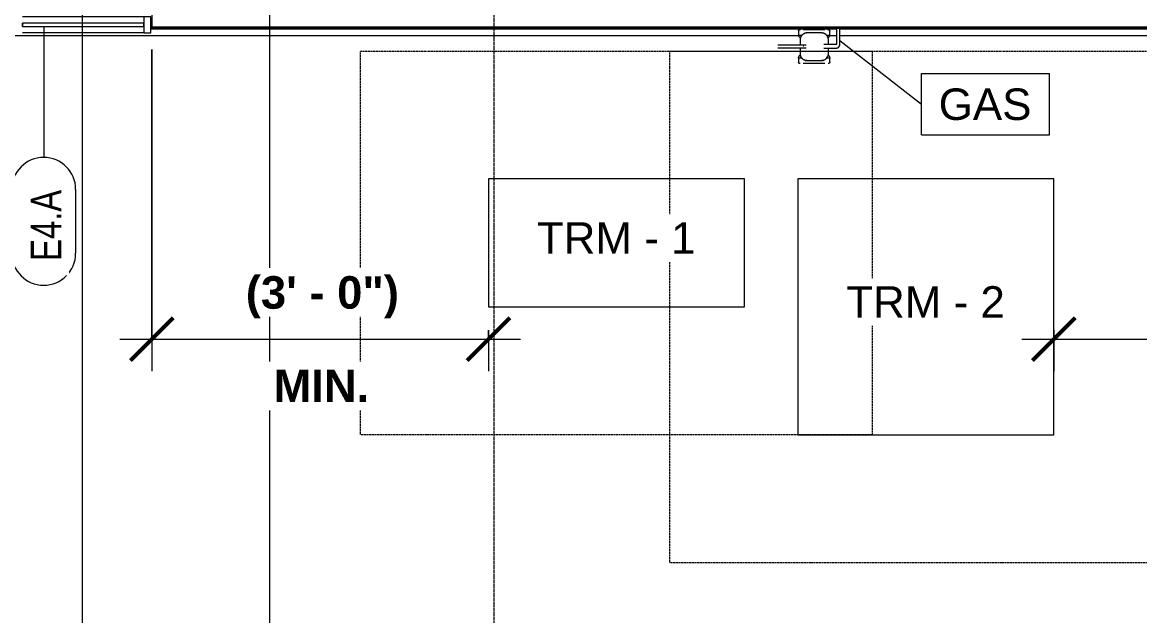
# Model space of a CAD drawing. Header units: inches. Extents: x 21592 to 24810, y -23179 to -20467.
# Drawn here: x 22422.3 to 22736.8, y -22963.9 to -22797 of the extents above; entities that cross this region are included whole.
import ezdxf

# ---------------------------------------------------------------- set-up
doc = ezdxf.new("R2010")
doc.units = ezdxf.units.IN
doc.header["$MEASUREMENT"] = 0
doc.linetypes.add('Dash', pattern=[0.25, 0.125, -0.125])
doc.linetypes.add('Grid Line 1_2_', pattern=[0.875, 0.5, -0.125, 0.125, -0.125])
for name, color, linetype, lineweight in [('A-ANNO-DIMS', 211, 'Continuous', 9), ('A-ANNO-DIMS-96', 211, 'Continuous', 9), ('A-GLAZ-CURT', 52, 'Continuous', 20), ('A-GLAZ-CWMG', 51, 'Continuous', 20), ('A-WALL', 113, 'Continuous', 20), ('A-WALL-IDEN', 211, 'Continuous', 9), ('E-ELE-QPM-IDEN', 2, 'Continuous', 9), ('E-ELEC-EQPM', 71, 'Continuous', 20), ('G-ANNO-SYMB', 111, 'Continuous', 9), ('L-SITE-WALL', 31, 'Continuous', 20), ('P-SANR-FIXT', 6, 'Continuous', 20), ('P-SANR-FIXT-IDEN', 2, 'Continuous', 9), ('S-GRID', 1, 'Continuous', 9)]:
    doc.layers.add(name, color=color, linetype=linetype, lineweight=lineweight)
doc.styles.add('Arial_1', font='arial.ttf', dxfattribs={"height": 8.851796})
doc.styles.add('Arial_B', font='arialbd.ttf', dxfattribs={"height": 9.132806})
doc.styles.add('Century Gothic_1', font='GOTHIC.TTF', dxfattribs={"width": 0.8, "height": 8.622671})
doc.dimstyles.new('OD_Dimension', dxfattribs={"dimscale": 12, "dimtxt": 9, "dimasz": 1, "dimexe": 0.75, "dimexo": 0.5, "dimgap": 0.5, "dimtad": 1, "dimdec": 3, "dimrnd": 0.125, "dimzin": 1, "dimdsep": 46, "dimlunit": 4, "dimtxsty": 'Arial_B', "dimblk1": 'OBLIQUE', "dimblk2": 'OBLIQUE', "dimsah": 1, "dimcen": 0.09, "dimdle": 0.75, "dimazin": 0, "dimtfac": 1, "dimtdec": 4, "dimtix": 1, "dimtmove": 0, "dimatfit": 3, "dimfxl": 1, "dimtvp": 1, "dimtfill": 1, "dimfrac": 2, "dimtolj": 1, "dimtzin": 0, "dimlwd": 13, "dimlwe": 13, "dimarcsym": 2})

# ---------------------------------------------------------------- blocks, each defined once
blk = doc.blocks.new('Struct_Xcel_Sports Complex_rvt-1-Enlarged First Floor Plan _West_')
at = {"layer": 'L-SITE-WALL', "color": 43, "lineweight": 13}
for p, q in [((22651.4, -22798.8), (22458.52, -22798.8)), ((22810.95, -22798.8), (22652.4, -22798.8))]:
    blk.add_line(p, q, dxfattribs=at)
blk = doc.blocks.new('Transformer-Dry-Type-Siemens - 6x6x6-1004770-Enlarged First Floor Plan _West_')
at = {"layer": 'E-ELEC-EQPM', "color": 43, "linetype": 'Dash', "lineweight": 13}
for p, q in [((-72, -72), (-72, 72)), ((-72, 72), (72, 72)), ((72, 72), (72, -72)), ((72, -72), (-72, -72))]:
    blk.add_line(p, q, dxfattribs=at)
at = {"layer": 'E-ELEC-EQPM', "color": 43, "lineweight": 13}
for p, q in [((36, 36), (-36, 36)), ((-36, 36), (-36, -36)), ((36, -36), (36, 36)), ((-36, -36), (36, -36))]:
    blk.add_line(p, q, dxfattribs=at)
blk = doc.blocks.new('Transformer-Dry-Type-Siemens - 6x3x6-1005805-Enlarged First Floor Plan _West_')
at = {"layer": 'E-ELEC-EQPM', "color": 43, "linetype": 'Dash', "lineweight": 13}
for p, q in [((-72, -54), (-72, 54)), ((-72, 54), (72, 54)), ((72, 54), (72, -54)), ((72, -54), (-72, -54))]:
    blk.add_line(p, q, dxfattribs=at)
at = {"layer": 'E-ELEC-EQPM', "color": 43, "lineweight": 13}
for p, q in [((36, 18), (-36, 18)), ((-36, 18), (-36, -18)), ((36, -18), (36, 18)), ((-36, -18), (36, -18))]:
    blk.add_line(p, q, dxfattribs=at)
blk = doc.blocks.new('Rectangular Mullion - Exterior 2_ x 4_5_-1142359-Enlarged First Floor Plan _West_')
at = {"layer": 'A-GLAZ-CWMG', "color": 7}
for p, q in [((-2, 1.5), (0, 1.5)), ((-2, -3), (-2, 1.5)), ((0, 1.5), (0, -3)), ((0, -3), (-2, -3))]:
    blk.add_line(p, q, dxfattribs=at)
blk = doc.blocks.new('System Panel - INSULATED LOW-E GLAZING _SEE ELEVATIONS FOR U-FACTOR_ SHGC_ _ LT_-827454-Enlarged First Floor Plan _West_')
at = {"layer": 'A-GLAZ-CURT', "color": 7}
for p, q in [((17.09375, 1.25), (-17.09375, 1.25)), ((-17.09375, 1.25), (-17.09375, 0.25)), ((-17.09375, 0.25), (17.09375, 0.25)), ((17.09375, 0.25), (17.09375, 1.25))]:
    blk.add_line(p, q, dxfattribs=at)
at = {"layer": 'A-GLAZ-CURT', "color": 10, "lineweight": 13}
for p, q in [((-17.09375, 0.25), (-17.09375, 1.25)), ((17.09375, 1.25), (-17.09375, 1.25)), ((-17.09375, 0.25), (17.09375, 0.25)), ((17.09375, 1.25), (17.09375, 0.25))]:
    blk.add_line(p, q, dxfattribs=at)
blk = doc.blocks.new('Rectangular Mullion - Exterior 2_ x 4_5_-1060760-Enlarged First Floor Plan _West_')
at = {"layer": 'A-GLAZ-CWMG', "color": 43, "lineweight": 13}
for p, q in [((23373.27, -22795.43), (23339.08, -22795.43)), ((23373.27, -22799.93), (23339.08, -22799.93))]:
    blk.add_line(p, q, dxfattribs=at)
blk = doc.blocks.new('gas_meter-250_cfh_2214 - gas_meter-250_cfh_2214-1353211-Enlarged First Floor Plan _West_')
at = {"layer": 'P-SANR-FIXT', "color": 43, "lineweight": 13}
for p, q in [((-4.4, 4.34), (-4.4, 3.16)), ((-4.4, 3.16), (-4.06, 3.16)), ((-3.79, 4.61), (-4.13, 4.61)), ((-4.06, 3.16), (-3.39, 3.16)), ((3.06, 4.61), (-3.06, 4.61)), ((2.04, 3.77), (-1.96, 3.77)), ((3.48, 3.16), (4.06, 3.16)), ((4.13, 4.61), (3.79, 4.61)), ((4.06, 3.16), (4.4, 3.16)), ((4.4, 3.16), (4.4, 4.34)), ((6.26, 5.12), (6.26, 0.61)), ((7.26, 0.61), (7.26, 5.12)), ((-2.99, 0.37), (-9.24, 0.37)), ((-3.96, 1.77), (-3.96, 0.37)), ((6.15, 0.5), (3.51, 0.5)), ((4.04, 0.5), (4.04, 1.77)), ((-9.24, -0.38), (-2.99, -0.38)), ((-3.96, -0.37), (-3.96, -1.98)), ((-2.9, 0), (-2.99, 0)), ((3.51, -0.5), (6.15, -0.5)), ((4.04, -1.98), (4.04, -0.5)), ((-4.4, -3.34), (-4.4, -4.57)), ((-4.06, -3.34), (-4.4, -3.34)), ((-4.28, -4.69), (-3.94, -4.69)), ((-3.42, -3.34), (-4.06, -3.34)), ((-3.06, -4.69), (3.06, -4.69)), ((-1.97, -3.98), (-2.49, -3.98)), ((-2.49, -3.98), (-2.23, -3.98)), ((-1.96, -3.98), (2.04, -3.98)), ((2.55, -3.98), (2.04, -3.98)), ((2.29, -3.98), (2.55, -3.98)), ((4.06, -3.34), (3.5, -3.34)), ((3.94, -4.69), (4.28, -4.69)), ((4.4, -3.34), (4.06, -3.34)), ((4.4, -4.57), (4.4, -3.34))]:
    blk.add_line(p, q, dxfattribs=at)
at = {"layer": 'P-SANR-FIXT', "color": 43, "lineweight": 13, "flags": 128}
for points in [[(-4.4, 4.34), (-4.4, 4.35), (-4.4, 4.36), (-4.4, 4.37), (-4.4, 4.38), (-4.4, 4.39), (-4.39, 4.4), (-4.39, 4.41), (-4.39, 4.42), (-4.38, 4.43), (-4.38, 4.44), (-4.38, 4.45), (-4.37, 4.46), (-4.37, 4.47), (-4.36, 4.48), (-4.35, 4.49), (-4.35, 4.5), (-4.34, 4.51), (-4.33, 4.52), (-4.33, 4.52), (-4.32, 4.53), (-4.31, 4.54), (-4.3, 4.55), (-4.29, 4.55), (-4.29, 4.56), (-4.28, 4.57), (-4.27, 4.57), (-4.26, 4.58), (-4.25, 4.58), (-4.24, 4.59), (-4.23, 4.59), (-4.22, 4.59), (-4.21, 4.6), (-4.2, 4.6), (-4.19, 4.6), (-4.18, 4.6), (-4.17, 4.61), (-4.15, 4.61), (-4.14, 4.61), (-4.13, 4.61), (-4.13, 4.61)], [(-3.87, 2.38), (-3.91, 2.42), (-3.95, 2.45), (-4, 2.49), (-4.04, 2.52), (-4.07, 2.56), (-4.11, 2.6), (-4.15, 2.65), (-4.18, 2.69), (-4.21, 2.73), (-4.24, 2.78), (-4.27, 2.83), (-4.29, 2.87), (-4.32, 2.92), (-4.34, 2.97), (-4.36, 3.02), (-4.38, 3.08), (-4.39, 3.13), (-4.4, 3.16)], [(-1.96, 3.77), (-2.04, 3.77), (-2.12, 3.76), (-2.19, 3.76), (-2.27, 3.74), (-2.35, 3.73), (-2.43, 3.71), (-2.51, 3.69), (-2.58, 3.67), (-2.66, 3.64), (-2.73, 3.61), (-2.81, 3.58), (-2.88, 3.54), (-2.95, 3.51), (-3.02, 3.46), (-3.08, 3.42), (-3.15, 3.37), (-3.21, 3.33), (-3.27, 3.27), (-3.33, 3.22), (-3.39, 3.16), (-3.44, 3.11), (-3.5, 3.04), (-3.55, 2.98), (-3.59, 2.92), (-3.64, 2.85), (-3.68, 2.78), (-3.72, 2.71), (-3.76, 2.64), (-3.79, 2.57), (-3.82, 2.5), (-3.85, 2.42), (-3.87, 2.34), (-3.89, 2.27), (-3.91, 2.19), (-3.93, 2.11), (-3.94, 2.03), (-3.95, 1.95), (-3.95, 1.87), (-3.96, 1.79), (-3.96, 1.77)], [(4.04, 1.77), (4.04, 1.85), (4.04, 1.93), (4.03, 2.01), (4.02, 2.09), (4, 2.17), (3.99, 2.25), (3.97, 2.32), (3.94, 2.4), (3.92, 2.48), (3.89, 2.55), (3.85, 2.62), (3.82, 2.69), (3.78, 2.76), (3.74, 2.83), (3.7, 2.9), (3.65, 2.96), (3.6, 3.03), (3.55, 3.09), (3.49, 3.15), (3.44, 3.21), (3.38, 3.26), (3.32, 3.31), (3.26, 3.36), (3.19, 3.41), (3.13, 3.45), (3.06, 3.5), (2.99, 3.53), (2.92, 3.57), (2.84, 3.6), (2.77, 3.63), (2.69, 3.66), (2.62, 3.69), (2.54, 3.71), (2.46, 3.73), (2.38, 3.74), (2.31, 3.75), (2.23, 3.76), (2.15, 3.77), (2.07, 3.77), (2.04, 3.77)], [(4.4, 3.16), (4.39, 3.1), (4.37, 3.05), (4.35, 3), (4.33, 2.95), (4.31, 2.9), (4.28, 2.85), (4.26, 2.8), (4.23, 2.76), (4.2, 2.71), (4.16, 2.67), (4.13, 2.63), (4.09, 2.58), (4.06, 2.55), (4.02, 2.51), (3.98, 2.47), (3.94, 2.44)], [(4.13, 4.61), (4.14, 4.61), (4.15, 4.61), (4.16, 4.61), (4.17, 4.6), (4.18, 4.6), (4.19, 4.6), (4.21, 4.6), (4.22, 4.59), (4.23, 4.59), (4.24, 4.59), (4.25, 4.58), (4.26, 4.58), (4.27, 4.57), (4.27, 4.57), (4.28, 4.56), (4.29, 4.55), (4.3, 4.55), (4.31, 4.54), (4.32, 4.53), (4.33, 4.53), (4.33, 4.52), (4.34, 4.51), (4.35, 4.5), (4.35, 4.49), (4.36, 4.48), (4.36, 4.47), (4.37, 4.46), (4.37, 4.46), (4.38, 4.45), (4.38, 4.44), (4.39, 4.43), (4.39, 4.41), (4.39, 4.4), (4.4, 4.39), (4.4, 4.38), (4.4, 4.37), (4.4, 4.36), (4.4, 4.35), (4.4, 4.34), (4.4, 4.34)], [(-9.24, 0.37), (-9.28, 0.37), (-9.32, 0.37), (-9.36, 0.37), (-9.4, 0.37), (-9.43, 0.37), (-9.47, 0.37), (-9.51, 0.37), (-9.55, 0.37), (-9.59, 0.37), (-9.63, 0.37), (-9.66, 0.37), (-9.7, 0.37), (-9.73, 0.37), (-9.77, 0.37), (-9.8, 0.37), (-9.83, 0.37), (-9.86, 0.37), (-9.9, 0.37), (-9.92, 0.37), (-9.95, 0.37), (-9.98, 0.37), (-10.01, 0.37), (-10.03, 0.37), (-10.06, 0.37), (-10.08, 0.37), (-10.1, 0.37), (-10.12, 0.37), (-10.14, 0.37), (-10.15, 0.37), (-10.17, 0.37), (-10.18, 0.37), (-10.19, 0.37), (-10.2, 0.37), (-10.21, 0.37), (-10.22, 0.37), (-10.23, 0.37), (-10.23, 0.37), (-10.23, 0.37), (-10.24, 0.37)], [(-2.24, 0.37), (-2.24, 0.37), (-2.24, 0.37), (-2.24, 0.37), (-2.25, 0.37), (-2.25, 0.37), (-2.26, 0.37), (-2.27, 0.37), (-2.27, 0.37), (-2.28, 0.37), (-2.3, 0.37), (-2.31, 0.37), (-2.32, 0.37), (-2.34, 0.37), (-2.35, 0.37), (-2.37, 0.37), (-2.38, 0.37), (-2.4, 0.37), (-2.42, 0.37), (-2.44, 0.37), (-2.46, 0.37), (-2.49, 0.37), (-2.51, 0.37), (-2.53, 0.37), (-2.56, 0.37), (-2.58, 0.37), (-2.61, 0.37), (-2.63, 0.37), (-2.66, 0.37), (-2.69, 0.37), (-2.71, 0.37), (-2.74, 0.37), (-2.77, 0.37), (-2.8, 0.37), (-2.83, 0.37), (-2.86, 0.37), (-2.89, 0.37), (-2.92, 0.37), (-2.95, 0.37), (-2.98, 0.37), (-2.99, 0.37)], [(3.51, 0.5), (3.48, 0.5), (3.45, 0.5), (3.42, 0.5), (3.39, 0.5), (3.37, 0.5), (3.34, 0.5), (3.31, 0.5), (3.28, 0.5), (3.25, 0.5), (3.22, 0.5), (3.19, 0.5), (3.17, 0.5), (3.14, 0.5), (3.12, 0.5), (3.09, 0.5), (3.07, 0.5), (3.04, 0.5), (3.02, 0.5), (3, 0.5), (2.98, 0.5), (2.96, 0.5), (2.94, 0.5), (2.92, 0.5), (2.9, 0.5), (2.88, 0.5), (2.87, 0.5), (2.85, 0.5), (2.84, 0.5), (2.83, 0.5), (2.82, 0.5), (2.8, 0.5), (2.8, 0.5), (2.79, 0.5), (2.78, 0.5), (2.77, 0.5), (2.77, 0.5), (2.77, 0.5), (2.77, 0.5), (2.76, 0.5)], [(6.26, 0.61), (6.26, 0.61), (6.26, 0.6), (6.26, 0.6), (6.26, 0.59), (6.26, 0.59), (6.26, 0.58), (6.26, 0.58), (6.26, 0.58), (6.26, 0.57), (6.26, 0.57), (6.25, 0.56), (6.25, 0.56), (6.25, 0.56), (6.25, 0.55), (6.24, 0.55), (6.24, 0.54), (6.24, 0.54), (6.24, 0.54), (6.23, 0.53), (6.23, 0.53), (6.23, 0.53), (6.22, 0.53), (6.22, 0.52), (6.22, 0.52), (6.21, 0.52), (6.21, 0.52), (6.21, 0.51), (6.2, 0.51), (6.2, 0.51), (6.19, 0.51), (6.19, 0.51), (6.18, 0.5), (6.18, 0.5), (6.18, 0.5), (6.17, 0.5), (6.17, 0.5), (6.16, 0.5), (6.16, 0.5), (6.15, 0.5), (6.15, 0.5)], [(6.15, -0.5), (6.2, -0.5), (6.24, -0.5), (6.29, -0.49), (6.33, -0.49), (6.37, -0.48), (6.42, -0.47), (6.46, -0.46), (6.5, -0.44), (6.54, -0.43), (6.59, -0.41), (6.63, -0.39), (6.67, -0.37), (6.71, -0.35), (6.74, -0.33), (6.78, -0.31), (6.82, -0.28), (6.85, -0.25), (6.89, -0.22), (6.92, -0.19), (6.95, -0.16), (6.98, -0.13), (7.01, -0.1), (7.04, -0.06), (7.06, -0.03), (7.09, 0.01), (7.11, 0.05), (7.13, 0.09), (7.15, 0.13), (7.17, 0.17), (7.19, 0.21), (7.2, 0.25), (7.22, 0.29), (7.23, 0.34), (7.24, 0.38), (7.25, 0.42), (7.25, 0.47), (7.26, 0.51), (7.26, 0.55), (7.26, 0.6), (7.26, 0.61)], [(-10.24, -0.38), (-10.24, -0.38), (-10.23, -0.38), (-10.23, -0.38), (-10.22, -0.38), (-10.22, -0.38), (-10.21, -0.38), (-10.2, -0.38), (-10.19, -0.38), (-10.17, -0.38), (-10.16, -0.38), (-10.14, -0.38), (-10.12, -0.38), (-10.1, -0.38), (-10.08, -0.38), (-10.06, -0.38), (-10.04, -0.38), (-10.01, -0.38), (-9.99, -0.38), (-9.96, -0.38), (-9.93, -0.38), (-9.9, -0.38), (-9.87, -0.38), (-9.84, -0.38), (-9.81, -0.38), (-9.78, -0.38), (-9.74, -0.38), (-9.71, -0.38), (-9.67, -0.38), (-9.64, -0.38), (-9.6, -0.38), (-9.56, -0.38), (-9.52, -0.38), (-9.48, -0.38), (-9.45, -0.38), (-9.41, -0.38), (-9.37, -0.38), (-9.33, -0.38), (-9.29, -0.38), (-9.25, -0.38), (-9.24, -0.38)], [(-4.4, -3.34), (-4.4, -3.29), (-4.4, -3.25), (-4.39, -3.21), (-4.39, -3.16), (-4.38, -3.12), (-4.37, -3.08), (-4.36, -3.04), (-4.34, -2.99), (-4.33, -2.95), (-4.31, -2.91), (-4.29, -2.87), (-4.28, -2.83), (-4.25, -2.8), (-4.23, -2.76), (-4.21, -2.72), (-4.18, -2.69), (-4.15, -2.65), (-4.13, -2.62), (-4.1, -2.59), (-4.07, -2.56), (-4.03, -2.53), (-4, -2.5), (-3.97, -2.47), (-3.93, -2.44), (-3.89, -2.42)], [(-3.96, -1.98), (-3.95, -2.06), (-3.95, -2.14), (-3.94, -2.22), (-3.93, -2.3), (-3.92, -2.38), (-3.9, -2.45), (-3.88, -2.53), (-3.85, -2.61), (-3.83, -2.68), (-3.8, -2.76), (-3.76, -2.83), (-3.73, -2.9), (-3.69, -2.97), (-3.65, -3.04), (-3.61, -3.11), (-3.56, -3.17), (-3.51, -3.24), (-3.46, -3.3), (-3.4, -3.36), (-3.35, -3.41), (-3.29, -3.47), (-3.23, -3.52), (-3.17, -3.57), (-3.1, -3.62), (-3.04, -3.66), (-2.97, -3.7), (-2.9, -3.74), (-2.83, -3.78), (-2.75, -3.81), (-2.68, -3.84), (-2.6, -3.87), (-2.53, -3.9), (-2.45, -3.92), (-2.37, -3.94), (-2.3, -3.95), (-2.22, -3.96), (-2.14, -3.97), (-2.06, -3.98), (-1.98, -3.98), (-1.96, -3.98)], [(-2.99, -0.38), (-2.96, -0.38), (-2.93, -0.38), (-2.9, -0.38), (-2.87, -0.38), (-2.84, -0.38), (-2.81, -0.38), (-2.78, -0.38), (-2.75, -0.38), (-2.72, -0.38), (-2.69, -0.38), (-2.67, -0.38), (-2.64, -0.38), (-2.61, -0.38), (-2.59, -0.38), (-2.56, -0.38), (-2.54, -0.38), (-2.51, -0.38), (-2.49, -0.38), (-2.47, -0.38), (-2.45, -0.38), (-2.43, -0.38), (-2.41, -0.38), (-2.39, -0.38), (-2.37, -0.38), (-2.35, -0.38), (-2.34, -0.38), (-2.32, -0.38), (-2.31, -0.38), (-2.3, -0.38), (-2.29, -0.38), (-2.28, -0.38), (-2.27, -0.38), (-2.26, -0.38), (-2.25, -0.38), (-2.25, -0.38), (-2.24, -0.38), (-2.24, -0.38), (-2.24, -0.38), (-2.24, -0.38)], [(2.04, -3.98), (2.12, -3.98), (2.2, -3.97), (2.28, -3.97), (2.36, -3.95), (2.44, -3.94), (2.52, -3.92), (2.6, -3.9), (2.67, -3.88), (2.75, -3.85), (2.82, -3.82), (2.9, -3.79), (2.97, -3.75), (3.04, -3.72), (3.11, -3.67), (3.17, -3.63), (3.24, -3.58), (3.3, -3.53), (3.36, -3.48), (3.42, -3.43), (3.48, -3.37), (3.53, -3.31), (3.59, -3.25), (3.64, -3.19), (3.68, -3.13), (3.73, -3.06), (3.77, -2.99), (3.81, -2.92), (3.84, -2.85), (3.88, -2.78), (3.91, -2.7), (3.94, -2.63), (3.96, -2.55), (3.98, -2.48), (4, -2.4), (4.02, -2.32), (4.03, -2.24), (4.04, -2.16), (4.04, -2.08), (4.04, -2), (4.04, -1.98)], [(2.76, -0.5), (2.76, -0.5), (2.77, -0.5), (2.77, -0.5), (2.77, -0.5), (2.78, -0.5), (2.79, -0.5), (2.79, -0.5), (2.8, -0.5), (2.81, -0.5), (2.82, -0.5), (2.84, -0.5), (2.85, -0.5), (2.86, -0.5), (2.88, -0.5), (2.9, -0.5), (2.91, -0.5), (2.93, -0.5), (2.95, -0.5), (2.97, -0.5), (2.99, -0.5), (3.01, -0.5), (3.04, -0.5), (3.06, -0.5), (3.08, -0.5), (3.11, -0.5), (3.13, -0.5), (3.16, -0.5), (3.19, -0.5), (3.21, -0.5), (3.24, -0.5), (3.27, -0.5), (3.3, -0.5), (3.33, -0.5), (3.36, -0.5), (3.39, -0.5), (3.42, -0.5), (3.45, -0.5), (3.48, -0.5), (3.51, -0.5), (3.51, -0.5)], [(3.98, -2.48), (4.02, -2.51), (4.05, -2.54), (4.08, -2.57), (4.11, -2.6), (4.14, -2.63), (4.17, -2.67), (4.19, -2.7), (4.22, -2.74), (4.24, -2.78), (4.26, -2.81), (4.28, -2.85), (4.3, -2.89), (4.32, -2.93), (4.34, -2.97), (4.35, -3.01), (4.36, -3.06), (4.37, -3.1), (4.38, -3.14), (4.39, -3.18), (4.4, -3.23), (4.4, -3.27), (4.4, -3.32), (4.4, -3.34)], [(-4.28, -4.69), (-4.29, -4.69), (-4.29, -4.69), (-4.3, -4.69), (-4.3, -4.69), (-4.31, -4.69), (-4.31, -4.68), (-4.32, -4.68), (-4.32, -4.68), (-4.33, -4.68), (-4.33, -4.68), (-4.33, -4.68), (-4.34, -4.67), (-4.34, -4.67), (-4.35, -4.67), (-4.35, -4.67), (-4.35, -4.66), (-4.36, -4.66), (-4.36, -4.66), (-4.37, -4.66), (-4.37, -4.65), (-4.37, -4.65), (-4.37, -4.65), (-4.38, -4.64), (-4.38, -4.64), (-4.38, -4.63), (-4.39, -4.63), (-4.39, -4.63), (-4.39, -4.62), (-4.39, -4.62), (-4.39, -4.61), (-4.4, -4.61), (-4.4, -4.6), (-4.4, -4.6), (-4.4, -4.6), (-4.4, -4.59), (-4.4, -4.59), (-4.4, -4.58), (-4.4, -4.58), (-4.4, -4.57), (-4.4, -4.57)], [(-2.49, -3.98), (-2.52, -3.96), (-2.55, -3.94), (-2.58, -3.91), (-2.6, -3.89), (-2.63, -3.86)], [(2.71, -3.84), (2.69, -3.86), (2.66, -3.89), (2.63, -3.91), (2.61, -3.94), (2.58, -3.96), (2.55, -3.98), (2.55, -3.98)], [(4.4, -4.57), (4.4, -4.58), (4.4, -4.58), (4.4, -4.58), (4.4, -4.59), (4.4, -4.59), (4.4, -4.6), (4.4, -4.6), (4.4, -4.61), (4.39, -4.61), (4.39, -4.62), (4.39, -4.62), (4.39, -4.62), (4.39, -4.63), (4.38, -4.63), (4.38, -4.64), (4.38, -4.64), (4.38, -4.64), (4.37, -4.65), (4.37, -4.65), (4.37, -4.65), (4.36, -4.66), (4.36, -4.66), (4.36, -4.66), (4.35, -4.67), (4.35, -4.67), (4.34, -4.67), (4.34, -4.67), (4.34, -4.68), (4.33, -4.68), (4.33, -4.68), (4.32, -4.68), (4.32, -4.68), (4.31, -4.68), (4.31, -4.69), (4.3, -4.69), (4.3, -4.69), (4.29, -4.69), (4.29, -4.69), (4.29, -4.69), (4.28, -4.69)]]:
    blk.add_lwpolyline(points, dxfattribs=at)
at = {"layer": 'P-SANR-FIXT', "color": 43, "lineweight": 13}
for centre, start, end in [((-1.96, 1.77), 135, 150), ((-1.96, 1.77), 90, 120), ((2.04, 1.77), 75, 90), ((2.04, 1.77), 45, 60), ((-1.96, 1.77), 165, 180), ((2.04, 1.77), 360, 30), ((-1.96, -1.98), 180, 210), ((2.04, -1.98), 315, 330), ((2.04, -1.98), 345, 360), ((-1.96, -1.98), 225, 240), ((-1.96, -1.98), 255, 270), ((2.04, -1.98), 270, 300)]:
    blk.add_arc(centre, 2, start, end, dxfattribs=at)
blk = doc.blocks.new('DIMBLOCK1-Enlarged First Floor Plan _West_')
at = {"layer": 'A-ANNO-DIMS-96', "lineweight": 13}
for p, q in [((22061.64, -22899.47), (22061.64, -23014.7)), ((22061.64, -23005.7), (22061.64, -22899.47)), ((22807.39, -22978.85), (22807.39, -23014.7)), ((22807.39, -23005.7), (22807.39, -22978.85)), ((22052.64, -23005.7), (22816.39, -23005.7))]:
    blk.add_line(p, q, dxfattribs=at)
at = {"layer": 'A-ANNO-DIMS-96', "lineweight": 50}
for p, q in [((22061.64, -23005.7), (22067.64, -22999.7)), ((22807.39, -23005.7), (22813.39, -22999.7)), ((22061.64, -23005.7), (22055.64, -23011.7)), ((22807.39, -23005.7), (22801.39, -23011.7))]:
    blk.add_line(p, q, dxfattribs=at)
at = {"layer": 'A-ANNO-DIMS-96', "color": 0, "lineweight": 13, "insert": (22404.02, -22988), "char_height": 9.1328, "width": 73.2, "attachment_point": 1, "line_spacing_factor": 0.938532, "style": 'Arial_B', "bg_fill": 3, "box_fill_scale": 1.25, "bg_fill_color": 0, "bg_fill_transparency": 0}
blk.add_mtext('62\' - 1 3/4"', dxfattribs=at)
blk = doc.blocks.new('_Oblique')
at = {"color": 0, "linetype": 'ByBlock', "lineweight": -2}
blk.add_line((-0.5, -0.5), (0.5, 0.5), dxfattribs=at)
blk = doc.blocks.new('Plumbing Fixture Tag - Boxed-1353764-Enlarged First Floor Plan _West_')
at = {"layer": 'P-SANR-FIXT-IDEN', "color": 153}
for p, q in [((-0.1875, 0.0937), (0.1875, 0.0937)), ((-0.1875, -0.0861), (-0.1875, 0.0937)), ((0.1875, -0.0861), (0.1875, 0.0937)), ((-0.1875, -0.0861), (0.1875, -0.0861))]:
    blk.add_line(p, q, dxfattribs=at)
blk = doc.blocks.new('Wall Tag - 1_4_-1369832-Enlarged First Floor Plan _West_')
at = {"layer": 'A-WALL-IDEN', "color": 153}
for p, q in [((-0.0822, 0.0968), (0.1053, 0.0968)), ((0.1053, 0.0968), (-0.0822, 0.0968)), ((-0.0822, -0.0907), (0.1053, -0.0907)), ((-0.0822, -0.0907), (0.1053, -0.0907))]:
    blk.add_line(p, q, dxfattribs=at)
for centre, start, end in [((-0.0822, 0.0031), 90, 270), ((-0.0822, 0.0031), 90, 270), ((0.1053, 0.0031), 270, 90), ((0.1053, 0.0031), 270, 90)]:
    blk.add_arc(centre, 0.0937, start, end, dxfattribs=at)
blk = doc.blocks.new('DIMBLOCK26-Enlarged First Floor Plan _West_')
at = {"layer": 'A-ANNO-DIMS-96', "lineweight": 13}
for p, q in [((22832.58, -22839.62), (22832.58, -22895.12)), ((22832.58, -22886.12), (22832.58, -22839.62)), ((22712.58, -22883.63), (22712.58, -22895.12)), ((22712.58, -22886.12), (22712.58, -22883.63)), ((22703.58, -22886.12), (22841.58, -22886.12))]:
    blk.add_line(p, q, dxfattribs=at)
at = {"layer": 'A-ANNO-DIMS-96', "lineweight": 50}
for p, q in [((22712.58, -22886.12), (22718.58, -22880.12)), ((22832.58, -22886.12), (22838.58, -22880.12)), ((22712.58, -22886.12), (22706.58, -22892.12)), ((22832.58, -22886.12), (22826.58, -22892.12))]:
    blk.add_line(p, q, dxfattribs=at)
at = {"layer": 'A-ANNO-DIMS-96', "color": 0, "lineweight": 13, "char_height": 9.133, "attachment_point": 1, "line_spacing_factor": 0.938532, "style": 'Arial_B', "bg_fill": 3, "box_fill_scale": 1.25, "bg_fill_color": 0, "bg_fill_transparency": 0}
for s, insert, width in [('10\' - 0"', (22752.36, -22868.41), 48.5143), ('MIN.', (22759.43, -22894.7), 31.5429)]:
    blk.add_mtext(s, dxfattribs=dict(at, insert=insert, width=width))
blk = doc.blocks.new('DIMBLOCK27-Enlarged First Floor Plan _West_')
at = {"layer": 'A-ANNO-DIMS-96', "lineweight": 13}
for p, q in [((22458.77, -22804.62), (22458.77, -22895.12)), ((22458.77, -22886.12), (22458.77, -22804.62)), ((22553.52, -22883.63), (22553.52, -22895.12)), ((22553.52, -22886.12), (22553.52, -22883.63)), ((22449.77, -22886.12), (22562.52, -22886.12))]:
    blk.add_line(p, q, dxfattribs=at)
at = {"layer": 'A-ANNO-DIMS-96', "lineweight": 50}
for p, q in [((22458.77, -22886.12), (22464.77, -22880.12)), ((22553.52, -22886.12), (22559.52, -22880.12)), ((22458.77, -22886.12), (22452.77, -22892.12)), ((22553.52, -22886.12), (22547.52, -22892.12))]:
    blk.add_line(p, q, dxfattribs=at)
at = {"layer": 'A-ANNO-DIMS-96', "color": 0, "lineweight": 13, "char_height": 9.133, "attachment_point": 1, "line_spacing_factor": 0.938532, "style": 'Arial_B', "bg_fill": 3, "box_fill_scale": 1.25, "bg_fill_color": 0, "bg_fill_transparency": 0}
for s, insert, width in [('(3\' - 0")', (22485.21, -22868.41), 50.2286), ('MIN.', (22493, -22894.7), 31.5429)]:
    blk.add_mtext(s, dxfattribs=dict(at, insert=insert, width=width))

msp = doc.modelspace()

# ---------------------------------------------------------------- linework, layer by layer
at = {"layer": 'A-WALL', "color": 7}
for p, q in [((22458.7652, -22786.5528), (22458.7652, -22798.6153)), ((22810.7027, -22798.3028), (22458.7652, -22798.3028)), ((22458.7652, -22798.6153), (22810.7027, -22798.6153))]:
    msp.add_line(p, q, dxfattribs=at)
at = {"layer": 'A-WALL-IDEN', "color": 153}
msp.add_line((22428.3393, -22798.4278), (22428.3393, -22834.9794), dxfattribs=at)
at = {"layer": 'G-ANNO-SYMB'}
for p, q in [((22491.854, -20695.6113), (22491.854, -23040.6554)), ((22439.1736, -20818.0821), (22439.1736, -23039.3868))]:
    msp.add_line(p, q, dxfattribs=at)
at = {"layer": 'L-SITE-WALL', "color": 43, "lineweight": 13}
for p, q in [((22458.5152, -22798.8028), (22651.4043, -22798.8028)), ((22652.3972, -22798.8028), (22810.9527, -22798.8028)), ((22640.8238, -22800.8028), (22056.1402, -22800.8028)), ((22651.4096, -22800.8028), (22649.4566, -22800.8028)), ((24312.2251, -22800.8028), (22652.4043, -22800.8028))]:
    msp.add_line(p, q, dxfattribs=at)
at = {"layer": 'P-SANR-FIXT-IDEN', "color": 153}
msp.add_line((22652.4043, -22802.0843), (22675.3443, -22820.0293), dxfattribs=at)
at = {"layer": 'S-GRID', "linetype": 'Grid Line 1_2_'}
msp.add_line((22555.1402, -22972.8509), (22555.1402, -20633.3741), dxfattribs=at)

# ---------------------------------------------------------------- block references
at = {"layer": 'A-GLAZ-CURT', "color": 10, "lineweight": 13}
msp.add_blockref('System Panel - INSULATED LOW-E GLAZING _SEE ELEVATIONS FOR U-FACTOR_ SHGC_ _ LT_-827454-Enlarged First Floor Plan _West_', (22439.4215, -22798.4278), dxfattribs=at)
at = {"layer": 'A-GLAZ-CWMG', "color": 43, "lineweight": 13}
msp.add_blockref('Rectangular Mullion - Exterior 2_ x 4_5_-1060760-Enlarged First Floor Plan _West_', (-916.75, 0), dxfattribs=at)
at = {"layer": 'A-GLAZ-CWMG', "color": 43, "lineweight": 13, "extrusion": (0, 0, -1), "rotation": 180}
msp.add_blockref('Rectangular Mullion - Exterior 2_ x 4_5_-1142359-Enlarged First Floor Plan _West_', (-22458.5152, -22798.4278), dxfattribs=at)
at = {"layer": 'A-WALL-IDEN', "color": 153, "xscale": 95.99999999999994, "yscale": 95.99999999999994, "zscale": 95.99999999999994, "rotation": 89.99999999999991}
msp.add_blockref('Wall Tag - 1_4_-1369832-Enlarged First Floor Plan _West_', (22428.633, -22854.0841), dxfattribs=at)
at = {"layer": 'E-ELEC-EQPM', "color": 43, "lineweight": 13}
for name, p in [('Transformer-Dry-Type-Siemens - 6x3x6-1005805-Enlarged First Floor Plan _West_', (22589.5152, -22859.0528)), ('Transformer-Dry-Type-Siemens - 6x6x6-1004770-Enlarged First Floor Plan _West_', (22676.5777, -22877.0528))]:
    msp.add_blockref(name, p, dxfattribs=at)
at = {"layer": 'P-SANR-FIXT', "color": 43, "lineweight": 13}
msp.add_blockref('gas_meter-250_cfh_2214 - gas_meter-250_cfh_2214-1353211-Enlarged First Floor Plan _West_', (22645.1402, -22803.7403), dxfattribs=at)
at = {"layer": 'P-SANR-FIXT-IDEN', "color": 153, "xscale": 95.99999999999994, "yscale": 95.99999999999994, "zscale": 95.99999999999994}
msp.add_blockref('Plumbing Fixture Tag - Boxed-1353764-Enlarged First Floor Plan _West_', (22693.3443, -22820.3956), dxfattribs=at)

# ---------------------------------------------------------------- texts
at = {"layer": 'P-SANR-FIXT-IDEN', "insert": (22693.2538, -22815.5969), "char_height": 8.8518, "width": 31.104, "attachment_point": 2, "line_spacing_factor": 0.938532, "style": 'Arial_1'}
msp.add_mtext('GAS', dxfattribs=at)

# ---------------------------------------------------------------- next in the draw order: texts
at = {"layer": 'A-WALL-IDEN', "insert": (22424.6987, -22854.1129), "char_height": 8.62267, "width": 23.76, "attachment_point": 2, "rotation": 90, "line_spacing_factor": 0.984117, "style": 'Century Gothic_1', "bg_fill": 3, "box_fill_scale": 1.25, "bg_fill_color": 0, "bg_fill_transparency": 0}
msp.add_mtext('E4.A', dxfattribs=at)
at = {"layer": 'E-ELE-QPM-IDEN', "char_height": 8.8518, "width": 53.028, "attachment_point": 2, "line_spacing_factor": 0.938532, "style": 'Arial_1', "bg_fill": 3, "box_fill_scale": 1.25, "bg_fill_color": 0, "bg_fill_transparency": 0}
for s, insert in [('TRM - 1', (22589.4393, -22853.2306)), ('TRM - 2', (22676.5018, -22871.2306))]:
    msp.add_mtext(s, dxfattribs=dict(at, insert=insert))

# ---------------------------------------------------------------- next in the draw order: dimensions: what is measured, and where the dimension line sits
at = {"layer": 'A-ANNO-DIMS', "lineweight": 13}
dim = msp.add_linear_dim(base=(22807.3902, -23005.7028), p1=(22061.6402, -22893.4698), p2=(22807.3902, -22972.8509), dimstyle='OD_Dimension', override={"dimpost": '<>', "dimfxl": 749.962951}, dxfattribs=at)
dim.commit()
dim.dimension.update_dxf_attribs({"geometry": 'DIMBLOCK1-Enlarged First Floor Plan _West_', "text_midpoint": (22434.5152, -22994.9807)})

# ---------------------------------------------------------------- next in the draw order: dimensions: what is measured, and where the dimension line sits
for base, p1, p2, text, override, picture, middle in [((22553.5152, -22886.1176), (22458.7652, -22798.6153), (22553.5152, -22877.6323), '(3\' - 0")\\XMIN.', {"dimpost": '<>', "dimfxl": 123.37442}, 'DIMBLOCK27-Enlarged First Floor Plan _West_', (22506.1402, -22886.1176)), ((22832.5777, -22886.1176), (22712.5777, -22877.6323), (22832.5777, -22833.6153), '<>\\XMIN.', {"dimpost": '<>', "dimfxl": 127.818213}, 'DIMBLOCK26-Enlarged First Floor Plan _West_', (22772.5777, -22886.1176))]:
    dim = msp.add_linear_dim(base=base, p1=p1, p2=p2, text=text, dimstyle='OD_Dimension', override=override, dxfattribs=at)
    dim.commit()
    dim.dimension.update_dxf_attribs({"geometry": picture, "text_midpoint": middle})

# ---------------------------------------------------------------- next in the draw order: block references
at = {"lineweight": 5}
msp.add_blockref('Struct_Xcel_Sports Complex_rvt-1-Enlarged First Floor Plan _West_', (0, 0), dxfattribs=at)

doc.saveas('drawing.dxf')
